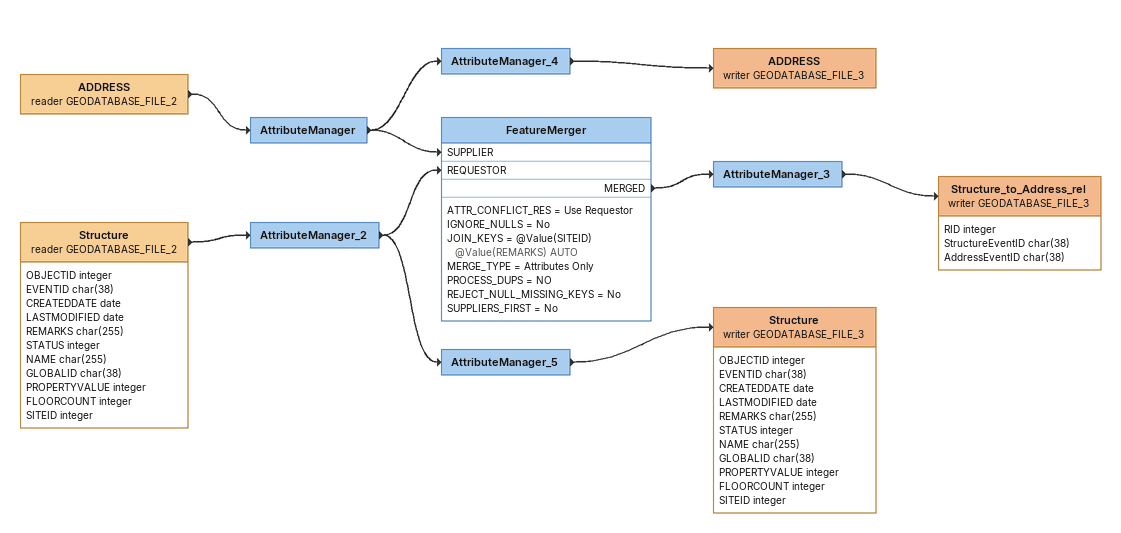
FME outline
ADDRESS (reader GEODATABASE_FILE_2)
    -> AttributeManager
AttributeManager
    -> AttributeManager_4
    -> FeatureMerger [SUPPLIER]
AttributeManager_4
    -> ADDRESS (writer GEODATABASE_FILE_3)
ADDRESS (writer GEODATABASE_FILE_3)
Structure (reader GEODATABASE_FILE_2)
    attributes: OBJECTID integer, EVENTID char(38), CREATEDDATE date, LASTMODIFIED date, REMARKS char(255), STATUS integer, NAME char(255), GLOBALID char(38), PROPERTYVALUE integer, FLOORCOUNT integer, SITEID integer
    -> AttributeManager_2
AttributeManager_2
    -> AttributeManager_5
    -> FeatureMerger [REQUESTOR]
FeatureMerger
    ATTR_CONFLICT_RES = Use Requestor
    IGNORE_NULLS = No
    JOIN_KEYS = @Value(SITEID) @Value(REMARKS) AUTO
    MERGE_TYPE = Attributes Only
    PROCESS_DUPS = NO
    REJECT_NULL_MISSING_KEYS = No
    SUPPLIERS_FIRST = No
    MERGED -> AttributeManager_3
AttributeManager_3
    -> Structure_to_Address_rel (writer GEODATABASE_FILE_3)
Structure_to_Address_rel (writer GEODATABASE_FILE_3)
    attributes: RID integer, StructureEventID char(38), AddressEventID char(38)
AttributeManager_5
    -> Structure (writer GEODATABASE_FILE_3)
Structure (writer GEODATABASE_FILE_3)
    attributes: OBJECTID integer, EVENTID char(38), CREATEDDATE date, LASTMODIFIED date, REMARKS char(255), STATUS integer, NAME char(255), GLOBALID char(38), PROPERTYVALUE integer, FLOORCOUNT integer, SITEID integer
